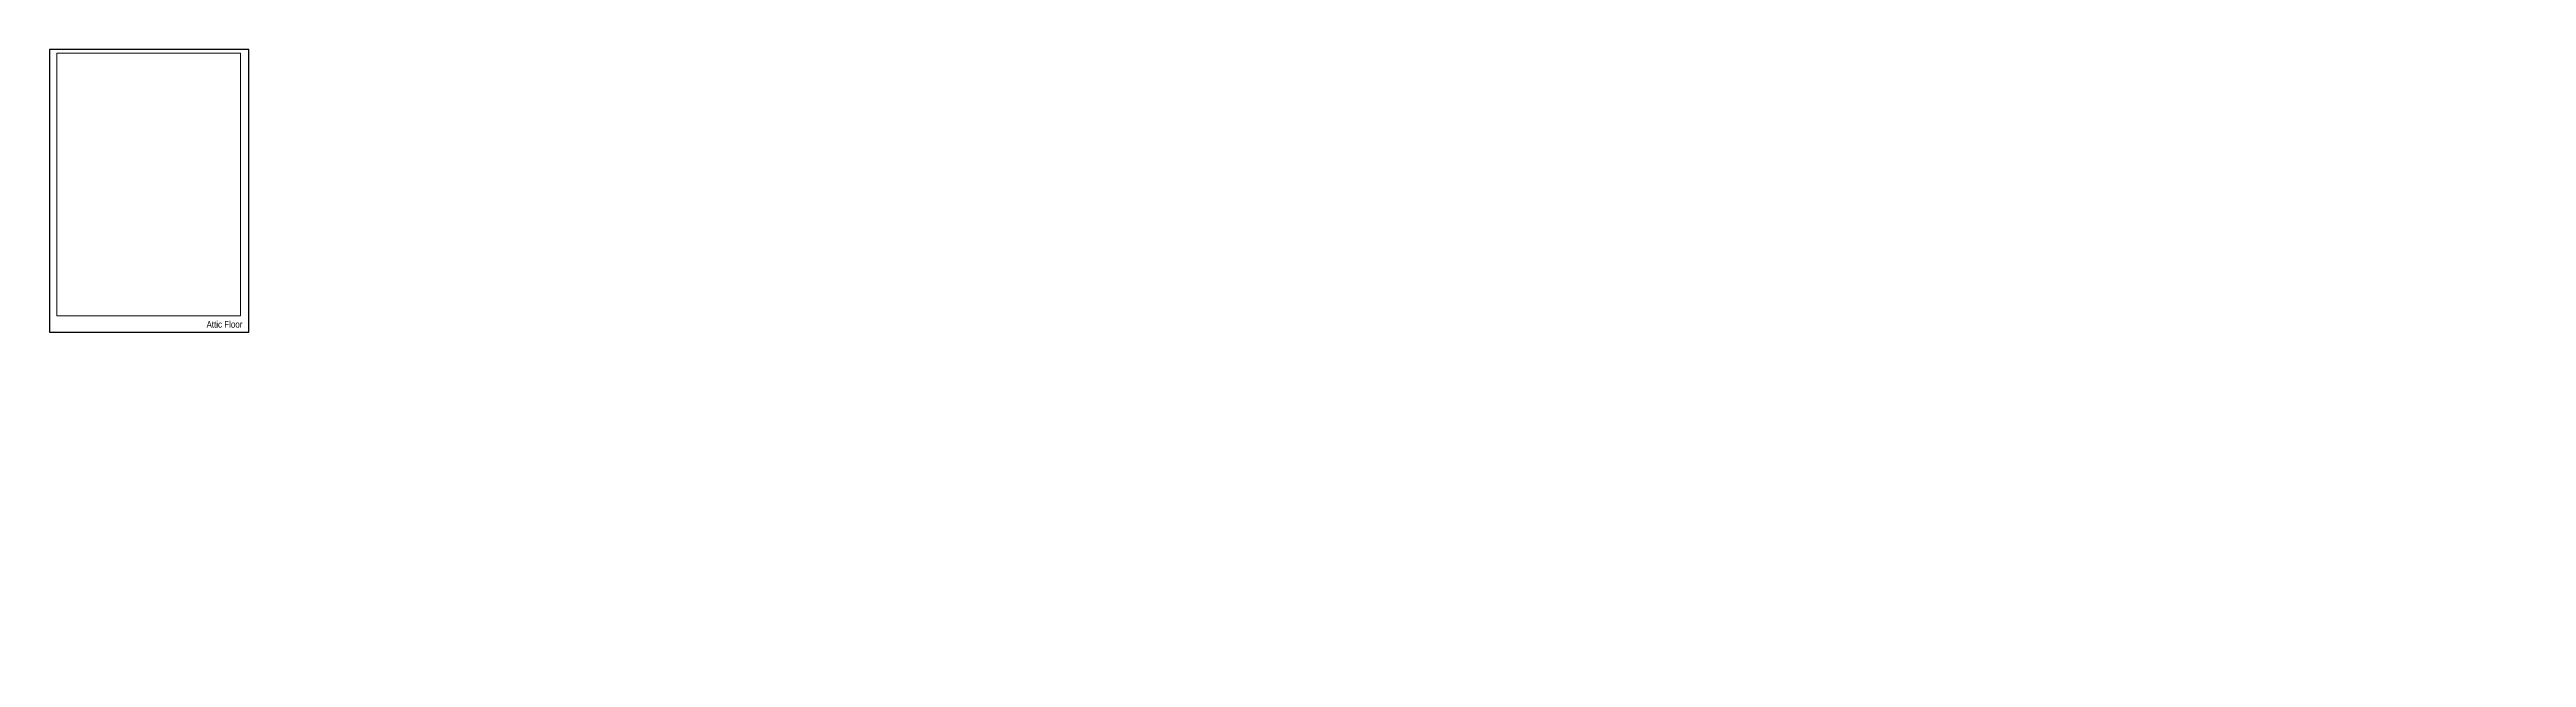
# Paper-space layout 'Layout1' of a CAD drawing. Extents: x 6.12 to 13.5, y 1.92 to 3.73.
import ezdxf

# ---------------------------------------------------------------- set-up
doc = ezdxf.new("R2010")
doc.units = 0
doc.header["$MEASUREMENT"] = 0
doc.layers.add('DIM', color=253, linetype='Continuous')
doc.layers.add('Title Block', color=7, linetype='Continuous')
doc.styles.add('Roman', font='romans')
doc.styles.add('RS', font='ROMANS.shx', dxfattribs={"width": 0.85})

psp = doc.layouts.get("Layout1")

# ---------------------------------------------------------------- linework, layer by layer
at = {"layer": 'DIM'}
psp.add_lwpolyline([(6.1189, 2.8878), (6.7129, 2.8878), (6.7129, 3.7288), (6.1189, 3.7288)], close=True, dxfattribs=at)

# ---------------------------------------------------------------- texts
at = {"layer": 'DIM', "insert": (6.5868, 2.9206), "char_height": 0.02, "width": 0.141586, "attachment_point": 1, "style": 'RS'}
psp.add_mtext('{\\fArial|b0|i0|c0|p34;Attic Floor}', dxfattribs=at)
at = {"layer": 'Title Block', "insert": (13.5, 1.9189), "char_height": 0.00264, "attachment_point": 4, "style": 'Roman'}
psp.add_mtext('\\A1;', dxfattribs=at)

# ---------------------------------------------------------------- viewports
at = {"layer": 'DIM'}
psp.add_viewport(center=(6.4141, 3.3274), size=(0.5477, 0.78226), view_center_point=(37066.1032, -7960.94), view_height=60.99902, dxfattribs=at)

doc.saveas('drawing.dxf')
